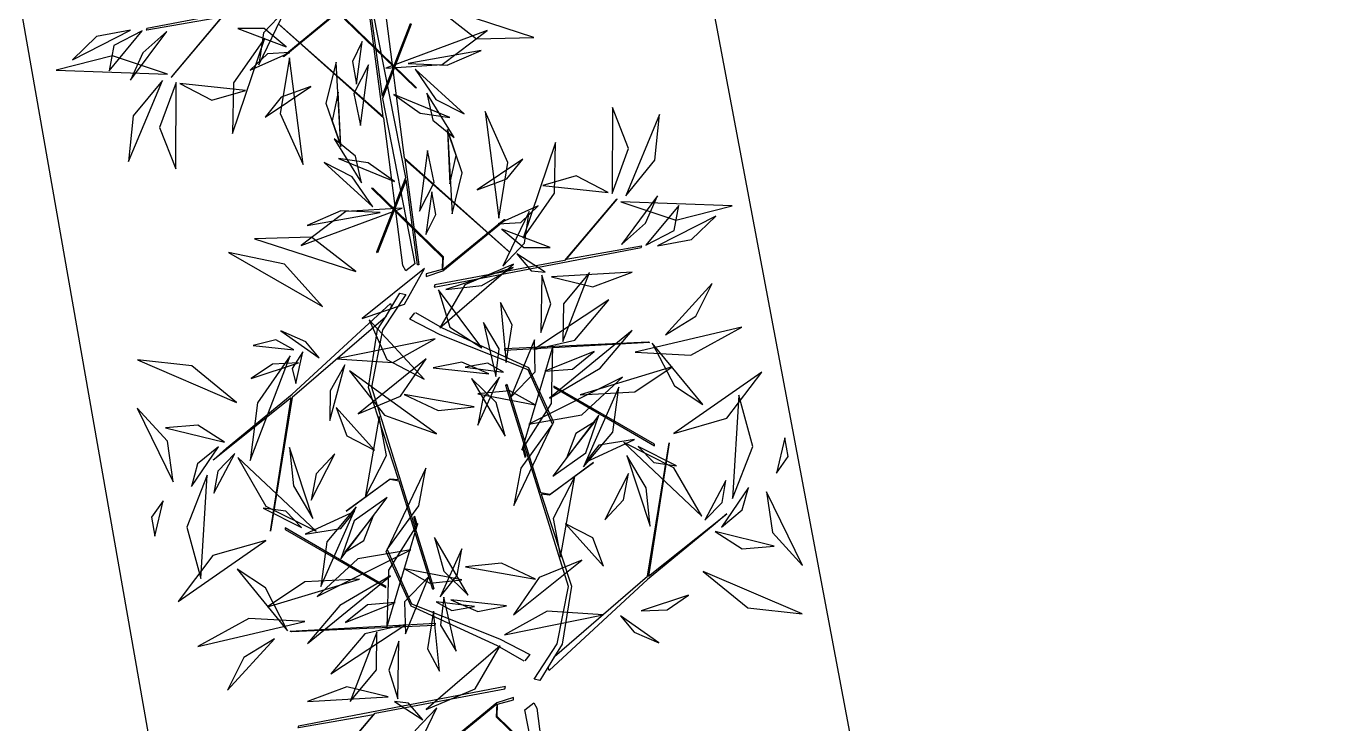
# Model space of a CAD drawing. Header units: centimetres. Extents: x 197412 to 267601, y -375791 to -305433.
# Drawn here: x 200745 to 203088, y -323796 to -322543 of the extents above; entities that cross this region are included whole.
import ezdxf

# ---------------------------------------------------------------- set-up
doc = ezdxf.new("R2010")
doc.units = ezdxf.units.CM
doc.layers.add('3-BAT C-Niveau 0', color=250, linetype='Continuous')

# ---------------------------------------------------------------- blocks, each defined once
blk = doc.blocks.new('Groupe-251-1')
at = {"linetype": 'Continuous', "flags": 128}
for points in [[(11851.98, -45054.45), (11865.46, -45052.09), (11856.34, -45062.92), (11856.48, -45062.86), (11865.77, -45051.88), (11889.04, -45047.53), (11889.16, -45047.08), (11851.99, -45054.23), (11851.87, -45054.47), (11851.95, -45054.46)], [(11940.71, -45093.29), (11927.23, -45095.64), (11936.35, -45084.82), (11936.21, -45084.87), (11926.92, -45095.86), (11903.66, -45100.21), (11903.53, -45100.65), (11940.7, -45093.51), (11940.82, -45093.27), (11940.75, -45093.28)], [(11900.19, -45105.19), (11904.98, -45107.93), (11920.46, -45115.08), (11924.93, -45124.88), (11924.76, -45125.22), (11920.4, -45115.48), (11904.62, -45109.18), (11899.17, -45106.37), (11900.09, -45105.24)], [(11919.69, -45167.76), (11914.9, -45165.02), (11899.42, -45157.88), (11894.95, -45148.08), (11895.12, -45147.74), (11899.49, -45157.48), (11915.27, -45163.78), (11920.71, -45166.59), (11919.79, -45167.71)], [(11879.17, -45179.67), (11892.65, -45177.32), (11883.53, -45188.14), (11883.67, -45188.08), (11892.96, -45177.1), (11916.23, -45172.75), (11916.35, -45172.31), (11879.18, -45179.45), (11879.06, -45179.69), (11879.14, -45179.68)]]:
    blk.add_lwpolyline(points, dxfattribs=at)
for points in [[(11875.72, -45053.46), (11894.41, -45070), (11891.9, -45051.11), (11892.13, -45051.13), (11894.2, -45066.35), (11899.32, -45053.28), (11899.41, -45053.44), (11894.26, -45066.78), (11900.09, -45096.45), (11898.48, -45097.72), (11897.93, -45096.75), (11894.52, -45070.3), (11875.89, -45053.65)], [(11890.56, -45049.03), (11887.61, -45050.04), (11876.44, -45059.2), (11876.62, -45059.17), (11887.57, -45050.22), (11887.47, -45052.53), (11900.13, -45064.81), (11900.39, -45064.85), (11887.65, -45052.45), (11887.71, -45050.27), (11890.57, -45049.51)], [(11916.98, -45094.27), (11898.28, -45077.73), (11900.8, -45096.63), (11900.56, -45096.61), (11898.5, -45081.38), (11893.37, -45094.46), (11893.28, -45094.29), (11898.43, -45080.96), (11892.61, -45051.28), (11894.22, -45050.02), (11894.77, -45050.99), (11898.17, -45077.44), (11916.8, -45094.08)], [(11902.13, -45098.7), (11905.08, -45097.7), (11916.25, -45088.54), (11916.08, -45088.57), (11905.12, -45097.52), (11905.23, -45095.21), (11892.57, -45082.93), (11892.3, -45082.89), (11905.04, -45095.29), (11904.99, -45097.47), (11902.12, -45098.23)], [(11898.43, -45101.95), (11894.27, -45108.31), (11892.27, -45118.6), (11903.49, -45154.7), (11903.31, -45154.9), (11897.27, -45135.45), (11895.56, -45135.18), (11887.75, -45140.86), (11895.66, -45135.01), (11897.16, -45135.16), (11891.73, -45118.64), (11893.4, -45108.25), (11894.78, -45106.02), (11878.08, -45120.46), (11874.19, -45144.41), (11877.89, -45120.47), (11863.87, -45131.66), (11866.29, -45129.55), (11878.09, -45119.83), (11895.7, -45103.55), (11895.89, -45104.05), (11894.78, -45106.02), (11897.37, -45101.72)], [(11941.94, -45110.46), (11942.17, -45110.58), (11916.19, -45112), (11916.21, -45111.61)], [(11921.45, -45171.01), (11925.61, -45164.64), (11927.62, -45154.36), (11916.4, -45118.26), (11916.57, -45118.05), (11922.61, -45137.5), (11924.32, -45137.78), (11932.13, -45132.09), (11924.23, -45137.95), (11922.72, -45137.79), (11928.15, -45154.31), (11926.48, -45164.71), (11925.1, -45166.93), (11941.8, -45152.49), (11945.69, -45128.55), (11942, -45152.49), (11956.02, -45141.3), (11953.6, -45143.4), (11941.79, -45153.13), (11924.19, -45169.41), (11923.99, -45168.9), (11925.1, -45166.93), (11922.51, -45171.24)], [(11925.01, -45118.4), (11925, -45118.59), (11943.09, -45129.11), (11943.06, -45128.84)], [(11894.88, -45154.56), (11894.88, -45154.37), (11876.79, -45143.85), (11876.83, -45144.11)], [(11877.94, -45162.5), (11877.72, -45162.38), (11903.7, -45160.96), (11903.68, -45161.35)], [(11917.75, -45174.26), (11914.8, -45175.26), (11903.63, -45184.42), (11903.81, -45184.39), (11914.76, -45175.44), (11914.66, -45177.75), (11927.32, -45190.03), (11927.58, -45190.07), (11914.84, -45177.67), (11914.9, -45175.49), (11917.76, -45174.73)], [(11944.17, -45219.49), (11925.47, -45202.95), (11927.99, -45221.85), (11927.75, -45221.83), (11925.69, -45206.6), (11920.56, -45219.68), (11920.47, -45219.51), (11925.62, -45206.18), (11919.8, -45176.5), (11921.41, -45175.24), (11921.96, -45176.21), (11925.36, -45202.66), (11943.99, -45219.3)]]:
    blk.add_lwpolyline(points, close=True, dxfattribs=at)
at = {"linetype": 'Continuous'}
for points in [[(11876.83, -45050.89, -207.06), (11872.94, -45055.01, -208.24), (11872.08, -45060.72, -209.24), (11872.08, -45060.72, -209.24), (11876.83, -45050.89, -207.06)], [(11903.22, -45049.92, -220.85), (11911.15, -45056.07, -221.31), (11921.4, -45055.79, -222.56), (11921.4, -45055.79, -222.56), (11903.22, -45049.92, -220.85)], [(11849.09, -45054.51, -174.84), (11842.96, -45055.65, -175.45), (11838.65, -45059.83, -176.76), (11838.65, -45059.83, -176.76), (11849.09, -45054.51, -174.84)], [(11851.15, -45054.63, -174.58), (11846.07, -45057.28, -172.2), (11845.25, -45061.78, -168.43), (11845.25, -45061.78, -168.43), (11851.15, -45054.63, -174.58)], [(11855.56, -45054.75, -186.97), (11851.26, -45058.6, -187.38), (11849.09, -45063.49, -185.5), (11849.09, -45063.49, -185.5), (11855.56, -45054.75, -186.97)], [(11877.01, -45057.5, -215.21), (11873.06, -45054.23, -213.09), (11868.33, -45054.23, -210.46), (11868.33, -45054.23, -210.46), (11877.01, -45057.5, -215.21)], [(11894.87, -45061.3, -225.36), (11904.99, -45060.67, -224.7), (11913.03, -45054.59, -224), (11913.03, -45054.59, -224), (11894.87, -45061.3, -225.36)], [(11873.16, -45055.92, -207.25), (11867.54, -45063.97, -205.29), (11867.37, -45073.04, -201.98), (11867.37, -45073.04, -201.98), (11873.16, -45055.92, -207.25)], [(11890.65, -45056.54, -197.01), (11888.88, -45060.13, -196.39), (11889.58, -45064.21, -196.61), (11889.58, -45064.21, -196.61), (11890.65, -45056.54, -197.01)], [(11898.86, -45060.51, -183.78), (11905.9, -45060.79, -183.14), (11911.95, -45058.15, -184.94), (11911.95, -45058.15, -184.94), (11898.86, -45060.51, -183.78)], [(11855.7, -45062.42, -186.41), (11845.82, -45059.12, -187.61), (11835.72, -45061.68, -186.97), (11835.72, -45061.68, -186.97), (11855.7, -45062.42, -186.41)], [(11877.66, -45058.49, -179.83), (11873.62, -45058.74, -178.67), (11870.53, -45061.71, -177.99), (11870.53, -45061.71, -177.99), (11877.66, -45058.49, -179.83)], [(11877.58, -45059.48, -179.52), (11875.92, -45069.46, -178.73), (11880.03, -45078.64, -177.91), (11880.03, -45078.64, -177.91), (11877.58, -45059.48, -179.52)], [(11885.96, -45060.26, -247.3), (11884.12, -45067.62, -244.69), (11886.78, -45075.38, -243.35), (11886.78, -45075.38, -243.35), (11885.96, -45060.26, -247.3)], [(11885.96, -45060.26, -247.3), (11884.12, -45067.62, -244.69), (11886.78, -45075.38, -243.35), (11886.78, -45075.38, -243.35), (11885.96, -45060.26, -247.3)], [(11891.78, -45060.75, -186.16), (11889.13, -45065.89, -185.75), (11890.34, -45071.63, -185.13), (11890.34, -45071.63, -185.13), (11891.78, -45060.75, -186.16)], [(11900.13, -45061.52, -176.88), (11903.86, -45066.94, -176.9), (11908.9, -45069.49, -174.04), (11908.9, -45069.49, -174.04), (11900.13, -45061.52, -176.88)], [(11854.79, -45063.51, -186.4), (11849.55, -45069.9, -186.75), (11848.71, -45078.1, -187), (11848.71, -45078.1, -187), (11854.79, -45063.51, -186.4)], [(11857.25, -45063.92, -182.25), (11854.27, -45071.99, -178.08), (11857.18, -45079.38, -173.29), (11857.18, -45079.38, -173.29), (11857.25, -45063.92, -182.25)], [(11857.94, -45064.08, -181.99), (11863.68, -45067.08, -181.12), (11869.68, -45065.35, -179.03), (11869.68, -45065.35, -179.03), (11857.94, -45064.08, -181.99)], [(11881.44, -45064.59, -210.84), (11876.11, -45066.55, -209.98), (11873.22, -45070.09, -207.2), (11873.22, -45070.09, -207.2), (11881.44, -45064.59, -210.84)], [(11886.33, -45065.66, -223.21), (11885.24, -45070.76, -222.61), (11886.77, -45075.19, -220.88), (11886.77, -45075.19, -220.88), (11886.33, -45065.66, -223.21)], [(11886.33, -45065.66, -223.21), (11885.24, -45070.76, -222.61), (11886.77, -45075.19, -220.88), (11886.77, -45075.19, -220.88), (11886.33, -45065.66, -223.21)], [(11896.28, -45066.07, -228.81), (11901.02, -45069.39, -229.15), (11906.34, -45070.2, -227.32), (11906.34, -45070.2, -227.32), (11896.28, -45066.07, -228.81)], [(11902.21, -45065.82, -161.32), (11903.3, -45070.65, -161.24), (11907.11, -45073.76, -160.95), (11907.11, -45073.76, -160.95), (11902.21, -45065.82, -161.32)], [(11915.12, -45088.26, -179.52), (11916.78, -45078.28, -178.73), (11912.67, -45069.09, -177.91), (11912.67, -45069.09, -177.91), (11915.12, -45088.26, -179.52)], [(11935.45, -45083.82, -182.25), (11938.42, -45075.74, -178.08), (11935.51, -45068.36, -173.29), (11935.51, -45068.36, -173.29), (11935.45, -45083.82, -182.25)], [(11937.9, -45084.23, -186.4), (11943.15, -45077.84, -186.75), (11943.99, -45069.64, -187), (11943.99, -45069.64, -187), (11937.9, -45084.23, -186.4)], [(11890.48, -45081.91, -161.32), (11889.4, -45077.09, -161.24), (11885.58, -45073.98, -160.95), (11885.58, -45073.98, -160.95), (11890.48, -45081.91, -161.32)], [(11906.74, -45087.47, -247.3), (11908.57, -45080.11, -244.69), (11905.92, -45072.35, -243.35), (11905.92, -45072.35, -243.35), (11906.74, -45087.47, -247.3)], [(11906.74, -45087.47, -247.3), (11908.57, -45080.11, -244.69), (11905.92, -45072.35, -243.35), (11905.92, -45072.35, -243.35), (11906.74, -45087.47, -247.3)], [(11906.36, -45082.07, -223.21), (11907.46, -45076.97, -222.61), (11905.92, -45072.54, -220.88), (11905.92, -45072.54, -220.88), (11906.36, -45082.07, -223.21)], [(11906.36, -45082.07, -223.21), (11907.46, -45076.97, -222.61), (11905.92, -45072.54, -220.88), (11905.92, -45072.54, -220.88), (11906.36, -45082.07, -223.21)], [(11900.92, -45086.98, -186.16), (11903.56, -45081.85, -185.75), (11902.35, -45076.11, -185.13), (11902.35, -45076.11, -185.13), (11900.92, -45086.98, -186.16)], [(11919.53, -45091.82, -207.25), (11925.15, -45083.76, -205.29), (11925.32, -45074.69, -201.98), (11925.32, -45074.69, -201.98), (11919.53, -45091.82, -207.25)], [(11892.56, -45086.22, -176.88), (11888.83, -45080.8, -176.9), (11883.79, -45078.25, -174.04), (11883.79, -45078.25, -174.04), (11892.56, -45086.22, -176.88)], [(11896.41, -45081.66, -228.81), (11891.68, -45078.34, -229.15), (11886.36, -45077.54, -227.32), (11886.36, -45077.54, -227.32), (11896.41, -45081.66, -228.81)], [(11911.25, -45083.14, -210.84), (11916.59, -45081.19, -209.98), (11919.47, -45077.64, -207.2), (11919.47, -45077.64, -207.2), (11911.25, -45083.14, -210.84)], [(11934.75, -45083.66, -181.99), (11929.02, -45080.66, -181.12), (11923.02, -45082.38, -179.03), (11923.02, -45082.38, -179.03), (11934.75, -45083.66, -181.99)], [(11902.05, -45091.2, -197.01), (11903.82, -45087.6, -196.39), (11903.12, -45083.53, -196.61), (11903.12, -45083.53, -196.61), (11902.05, -45091.2, -197.01)], [(11915.03, -45089.25, -179.83), (11919.08, -45089, -178.67), (11922.17, -45086.03, -177.99), (11922.17, -45086.03, -177.99), (11915.03, -45089.25, -179.83)], [(11937, -45085.32, -186.41), (11946.87, -45088.62, -187.61), (11956.97, -45086.05, -186.97), (11956.97, -45086.05, -186.97), (11937, -45085.32, -186.41)], [(11937.13, -45092.98, -186.97), (11941.43, -45089.13, -187.38), (11943.6, -45084.25, -185.5), (11943.6, -45084.25, -185.5), (11937.13, -45092.98, -186.97)], [(11941.54, -45093.1, -174.58), (11946.62, -45090.45, -172.2), (11947.44, -45085.96, -168.43), (11947.44, -45085.96, -168.43), (11941.54, -45093.1, -174.58)], [(11897.82, -45086.44, -225.36), (11887.7, -45087.07, -224.7), (11879.66, -45093.15, -224), (11879.66, -45093.15, -224), (11897.82, -45086.44, -225.36)], [(11893.83, -45087.23, -183.78), (11886.8, -45086.94, -183.14), (11880.74, -45089.59, -184.94), (11880.74, -45089.59, -184.94), (11893.83, -45087.23, -183.78)], [(11915.87, -45096.84, -207.06), (11919.75, -45092.73, -208.24), (11920.61, -45087.02, -209.24), (11920.61, -45087.02, -209.24), (11915.87, -45096.84, -207.06)], [(11943.61, -45093.23, -174.84), (11949.73, -45092.09, -175.45), (11954.05, -45087.91, -176.76), (11954.05, -45087.91, -176.76), (11943.61, -45093.23, -174.84)], [(11915.68, -45090.24, -215.21), (11919.63, -45093.5, -213.09), (11924.36, -45093.51, -210.46), (11924.36, -45093.51, -210.46), (11915.68, -45090.24, -215.21)], [(11889.47, -45097.82, -220.85), (11881.55, -45091.66, -221.31), (11871.29, -45091.95, -222.56), (11871.29, -45091.95, -222.56), (11889.47, -45097.82, -220.85)], [(11883.53, -45104.11, -220.09), (11876.67, -45096.52, -220.53), (11866.65, -45094.41, -219.34), (11866.65, -45094.41, -219.34), (11883.53, -45104.11, -220.09)], [(11918.36, -45094.64, -177.75), (11920.95, -45097.67, -175.38), (11923.43, -45097.93, -172.12), (11923.43, -45097.93, -172.12), (11918.36, -45094.64, -177.75)], [(11890.62, -45106.26, -210.57), (11898.19, -45103.68, -206.9), (11901.78, -45097.31, -202.54), (11901.78, -45097.31, -202.54), (11890.62, -45106.26, -210.57)], [(11917.78, -45096.51, -178.9), (11909.01, -45100.22, -176.01), (11904.53, -45107.95, -172.29), (11904.53, -45107.95, -172.29), (11917.78, -45096.51, -178.9)], [(11917.78, -45096.51, -178.9), (11909.01, -45100.22, -176.01), (11904.53, -45107.95, -172.29), (11904.53, -45107.95, -172.29), (11917.78, -45096.51, -178.9)], [(11905.66, -45101.03, -200.44), (11912.08, -45100.33, -199.26), (11917.69, -45097.09, -200.49), (11917.69, -45097.09, -200.49), (11905.66, -45101.03, -200.44)], [(11924.59, -45098.8, -200.41), (11931.98, -45100.58, -200.32), (11939.05, -45097.95, -200.54), (11939.05, -45097.95, -200.54), (11924.59, -45098.8, -200.41)], [(11931.41, -45097.97, -189.87), (11926.72, -45103.62, -186.93), (11926.6, -45110.39, -183.27), (11926.6, -45110.39, -183.27), (11931.41, -45097.97, -189.87)], [(11922.67, -45108.79, -229.03), (11924.46, -45103.6, -227.48), (11922.84, -45098.45, -225.66), (11922.84, -45098.45, -225.66), (11922.67, -45108.79, -229.03)], [(11945.01, -45109.18, -215.73), (11950.49, -45105.83, -216.78), (11953.42, -45100, -215.22), (11953.42, -45100, -215.22), (11945.01, -45109.18, -215.73)], [(11945.01, -45109.18, -215.73), (11950.49, -45105.83, -216.78), (11953.42, -45100, -215.22), (11953.42, -45100, -215.22), (11945.01, -45109.18, -215.73)], [(11904.31, -45101.1, -200.73), (11906.33, -45107.8, -197.34), (11912.11, -45111.5, -193.77), (11912.11, -45111.5, -193.77), (11904.31, -45101.1, -200.73)], [(11904.31, -45101.1, -200.73), (11906.33, -45107.8, -197.34), (11912.11, -45111.5, -193.77), (11912.11, -45111.5, -193.77), (11904.31, -45101.1, -200.73)], [(11916.44, -45114.15, -198.87), (11917.55, -45107.41, -195.41), (11915.41, -45103.41, -190.33), (11915.41, -45103.41, -190.33), (11916.44, -45114.15, -198.87)], [(11921.41, -45111.8, -233.25), (11928.78, -45110.13, -238.65), (11934.9, -45102.91, -241.93), (11934.9, -45102.91, -241.93), (11921.41, -45111.8, -233.25)], [(11891.85, -45106.51, -217.22), (11895.03, -45113.59, -219.34), (11901.75, -45117.13, -221.55), (11901.75, -45117.13, -221.55), (11891.85, -45106.51, -217.22)], [(11914.58, -45116.66, -183.73), (11915.22, -45111.67, -181.29), (11912.4, -45106.99, -179.52), (11912.4, -45106.99, -179.52), (11914.58, -45116.66, -183.73)], [(11882.89, -45113.33, -171.59), (11880.5, -45110.42, -169.03), (11876.04, -45108.46, -167.96), (11876.04, -45108.46, -167.96), (11882.89, -45113.33, -171.59)], [(11924.2, -45120.53, -210.1), (11933.29, -45115.19, -209.96), (11939.07, -45108.39, -205.95), (11939.07, -45108.39, -205.95), (11924.2, -45120.53, -210.1)], [(11939.58, -45112.29, -223.19), (11949.58, -45112.86, -225.59), (11958.75, -45107.84, -225.79), (11958.75, -45107.84, -225.79), (11939.58, -45112.29, -223.19)], [(11939.58, -45112.29, -223.19), (11949.58, -45112.86, -225.59), (11958.75, -45107.84, -225.79), (11958.75, -45107.84, -225.79), (11939.58, -45112.29, -223.19)], [(11878.35, -45111.9, -213.12), (11875.11, -45110.06, -210.71), (11871.05, -45111.1, -208.62), (11871.05, -45111.1, -208.62), (11878.35, -45111.9, -213.12)], [(11878.35, -45111.9, -213.12), (11875.11, -45110.06, -210.71), (11871.05, -45111.1, -208.62), (11871.05, -45111.1, -208.62), (11878.35, -45111.9, -213.12)], [(11886.02, -45113.51, -176.08), (11896.1, -45114.18, -174.79), (11903.73, -45109.92, -170.69), (11903.73, -45109.92, -170.69), (11886.02, -45113.51, -176.08)], [(11917.29, -45120.37, -194.21), (11921.66, -45115.84, -192.81), (11921.52, -45110.08, -190.06), (11921.52, -45110.08, -190.06), (11917.29, -45120.37, -194.21)], [(11917.29, -45120.37, -194.21), (11921.66, -45115.84, -192.81), (11921.52, -45110.08, -190.06), (11921.52, -45110.08, -190.06), (11917.29, -45120.37, -194.21)], [(11919.28, -45129.91, -206.43), (11924.56, -45121.51, -204.4), (11924.83, -45111.25, -204.36), (11924.83, -45111.25, -204.36), (11919.28, -45129.91, -206.43)], [(11919.28, -45129.91, -206.43), (11924.56, -45121.51, -204.4), (11924.83, -45111.25, -204.36), (11924.83, -45111.25, -204.36), (11919.28, -45129.91, -206.43)], [(11942.66, -45110.66, -214.21), (11946.63, -45118.33, -211.43), (11951.71, -45121.72, -206.15), (11951.71, -45121.72, -206.15), (11942.66, -45110.66, -214.21)], [(11868.09, -45121.32, -223.66), (11860.07, -45114.77, -222.36), (11850.32, -45113.7, -219.58), (11850.32, -45113.7, -219.58), (11868.09, -45121.32, -223.66)], [(11877.7, -45112.96, -212.64), (11871.85, -45121.42, -211.07), (11870.54, -45131.75, -212.06), (11870.54, -45131.75, -212.06), (11877.7, -45112.96, -212.64)], [(11877.7, -45112.96, -212.64), (11871.85, -45121.42, -211.07), (11870.54, -45131.75, -212.06), (11870.54, -45131.75, -212.06), (11877.7, -45112.96, -212.64)], [(11879.19, -45114.22, -172.05), (11874.55, -45114.43, -171.7), (11870.72, -45117.05, -172.02), (11870.72, -45117.05, -172.02), (11879.19, -45114.22, -172.05)], [(11879.19, -45114.22, -172.05), (11874.55, -45114.43, -171.7), (11870.72, -45117.05, -172.02), (11870.72, -45117.05, -172.02), (11879.19, -45114.22, -172.05)], [(11880, -45112.24, -212.09), (11878.08, -45115.24, -209.87), (11878.71, -45117.92, -207.1), (11878.71, -45117.92, -207.1), (11880, -45112.24, -212.09)], [(11880, -45112.24, -212.09), (11878.08, -45115.24, -209.87), (11878.71, -45117.92, -207.1), (11878.71, -45117.92, -207.1), (11880, -45112.24, -212.09)], [(11889.88, -45123.35, -205.3), (11897.52, -45120.2, -204.92), (11902.11, -45113.48, -203.9), (11902.11, -45113.48, -203.9), (11889.88, -45123.35, -205.3)], [(11913.33, -45116.17, -183.47), (11908.49, -45114.09, -183.7), (11903.37, -45115.11, -184.07), (11903.37, -45115.11, -184.07), (11913.33, -45116.17, -183.47)], [(11913.33, -45116.17, -183.47), (11908.49, -45114.09, -183.7), (11903.37, -45115.11, -184.07), (11903.37, -45115.11, -184.07), (11913.33, -45116.17, -183.47)], [(11915.98, -45115.86, -202.35), (11913.16, -45114.27, -200.21), (11909.12, -45114.98, -199.09), (11909.12, -45114.98, -199.09), (11915.98, -45115.86, -202.35)], [(11923.37, -45115.72, -207.72), (11928.33, -45115.34, -206.62), (11932.23, -45112.15, -205.86), (11932.23, -45112.15, -205.86), (11923.37, -45115.72, -207.72)], [(11887.53, -45114.55, -204.62), (11884.91, -45119.24, -205.07), (11884.83, -45124.54, -204.23), (11884.83, -45124.54, -204.23), (11887.53, -45114.55, -204.62)], [(11888.33, -45115.64, -204.31), (11894.63, -45123.63, -204.16), (11903.97, -45126.98, -202.67), (11903.97, -45126.98, -202.67), (11888.33, -45115.64, -204.31)], [(11929.72, -45119.93, -221.24), (11939.53, -45119.43, -218.96), (11946.25, -45114.93, -214.31), (11946.25, -45114.93, -214.31), (11929.72, -45119.93, -221.24)], [(11946.53, -45126.88, -215.07), (11956.05, -45124.15, -213.8), (11962.3, -45115.87, -214.42), (11962.3, -45115.87, -214.42), (11946.53, -45126.88, -215.07)], [(11916.3, -45127.4, -199.98), (11914.64, -45121.36, -200.36), (11910.25, -45117.05, -199.46), (11910.25, -45117.05, -199.46), (11916.3, -45127.4, -199.98)], [(11915.28, -45116.76, -202.12), (11912.24, -45120.59, -201.54), (11911.38, -45125.39, -202.14), (11911.38, -45125.39, -202.14), (11915.28, -45116.76, -202.12)], [(11920.54, -45125.2, -194.97), (11930.04, -45123.57, -192.57), (11937.34, -45116.77, -191.31), (11937.34, -45116.77, -191.31), (11920.54, -45125.2, -194.97)], [(11930.32, -45132.89, -201.48), (11935.62, -45126.63, -202.35), (11936.69, -45118.58, -201.76), (11936.69, -45118.58, -201.76), (11930.32, -45132.89, -201.48)], [(11898.16, -45119.9, -185.42), (11904.26, -45122.76, -185.31), (11910.73, -45122.13, -184.01), (11910.73, -45122.13, -184.01), (11898.16, -45119.9, -185.42)], [(11921.68, -45121.77, -199.77), (11917.12, -45119.21, -197.57), (11911.4, -45119.79, -196.35), (11911.4, -45119.79, -196.35), (11921.68, -45121.77, -199.77)], [(11957.05, -45138.55, -228.35), (11960.73, -45129.25, -229.1), (11958.2, -45120.04, -232.12), (11958.2, -45120.04, -232.12), (11957.05, -45138.55, -228.35)], [(11856.73, -45135.57, -212.86), (11855.67, -45128.3, -209.91), (11850.26, -45122.34, -208.14), (11850.26, -45122.34, -208.14), (11856.73, -45135.57, -212.86)], [(11856.73, -45135.57, -212.86), (11855.67, -45128.3, -209.91), (11850.26, -45122.34, -208.14), (11850.26, -45122.34, -208.14), (11856.73, -45135.57, -212.86)], [(11885.98, -45122.24, -184.69), (11887.89, -45127.3, -183.17), (11892.81, -45129.87, -181.63), (11892.81, -45129.87, -181.63), (11885.98, -45122.24, -184.69)], [(11924.8, -45134.57, -207.16), (11930.72, -45130.39, -205.48), (11933.06, -45123.58, -203.83), (11933.06, -45123.58, -203.83), (11924.8, -45134.57, -207.16)], [(11924.8, -45134.57, -207.16), (11930.72, -45130.39, -205.48), (11933.06, -45123.58, -203.83), (11933.06, -45123.58, -203.83), (11924.8, -45134.57, -207.16)], [(11865.92, -45128.46, -232.48), (11861.12, -45125.39, -232.45), (11855.35, -45125.86, -231.83), (11855.35, -45125.86, -231.83), (11865.92, -45128.46, -232.48)], [(11891.13, -45138.32, -188.89), (11895, -45130.82, -185.79), (11893.69, -45123.87, -181.22), (11893.69, -45123.87, -181.22), (11891.13, -45138.32, -188.89)], [(11924.76, -45125.22, -197.23), (11919.09, -45133.1, -194.28), (11917.82, -45139.84, -188.42), (11917.82, -45139.84, -188.42), (11924.76, -45125.22, -197.23)], [(11932.43, -45124.73, -218.46), (11928.98, -45126.88, -216.39), (11927.25, -45131.32, -215.43), (11927.25, -45131.32, -215.43), (11932.43, -45124.73, -218.46)], [(11939.48, -45127.97, -202.5), (11933.08, -45128.99, -200.11), (11930.66, -45132.04, -195.35), (11930.66, -45132.04, -195.35), (11939.48, -45127.97, -202.5)], [(11964.98, -45133.99, -211.21), (11967.05, -45131.04, -209.03), (11966.47, -45127.65, -206.71), (11966.47, -45127.65, -206.71), (11964.98, -45133.99, -211.21)], [(11964.98, -45133.99, -211.21), (11967.05, -45131.04, -209.03), (11966.47, -45127.65, -206.71), (11966.47, -45127.65, -206.71), (11964.98, -45133.99, -211.21)], [(11864.82, -45129.27, -232.75), (11861.08, -45132.34, -233.5), (11859.98, -45136.39, -235.42), (11859.98, -45136.39, -235.42), (11864.82, -45129.27, -232.75)], [(11867.79, -45130.48, -229.3), (11864.7, -45133.67, -228.25), (11864, -45137.62, -226.49), (11864, -45137.62, -226.49), (11867.79, -45130.48, -229.3)], [(11877.6, -45129.42, -196.26), (11878.32, -45136.28, -195.05), (11881.8, -45142.14, -196.39), (11881.8, -45142.14, -196.39), (11877.6, -45129.42, -196.26)], [(11885.74, -45130.54, -195.33), (11882.35, -45134.14, -195.1), (11881.47, -45138.87, -194.26), (11881.47, -45138.87, -194.26), (11885.74, -45130.54, -195.33)], [(11919.8, -45131.15, -203.84), (11920.03, -45131.05, -203.87), (11919.57, -45129.37, -202.04), (11919.36, -45129.47, -202.02), (11919.8, -45131.15, -203.84)], [(11951.56, -45141.75, -228.97), (11946.55, -45133.04, -227.8), (11937.55, -45128.51, -227.09), (11937.55, -45128.51, -227.09), (11951.56, -45141.75, -228.97)], [(11940.12, -45129.21, -211.6), (11942.93, -45132.1, -211.07), (11947.03, -45132.68, -211.1), (11947.03, -45132.68, -211.1), (11940.12, -45129.21, -211.6)], [(11868.33, -45131.2, -228.97), (11873.33, -45139.92, -227.8), (11882.34, -45144.45, -227.09), (11882.34, -45144.45, -227.09), (11868.33, -45131.2, -228.97)], [(11942.28, -45143.54, -196.26), (11941.56, -45136.67, -195.05), (11938.08, -45130.82, -196.39), (11938.08, -45130.82, -196.39), (11942.28, -45143.54, -196.26)], [(11862.83, -45134.4, -228.35), (11859.16, -45143.71, -229.1), (11861.69, -45152.92, -232.12), (11861.69, -45152.92, -232.12), (11862.83, -45134.4, -228.35)], [(11895.12, -45147.74, -197.23), (11900.79, -45139.86, -194.28), (11902.06, -45133.12, -188.42), (11902.06, -45133.12, -188.42), (11895.12, -45147.74, -197.23)], [(11928.75, -45134.63, -188.89), (11924.88, -45142.13, -185.79), (11926.19, -45149.09, -181.22), (11926.19, -45149.09, -181.22), (11928.75, -45134.63, -188.89)], [(11934.15, -45142.42, -195.33), (11937.53, -45138.81, -195.1), (11938.41, -45134.09, -194.26), (11938.41, -45134.09, -194.26), (11934.15, -45142.42, -195.33)], [(11952.1, -45142.48, -229.3), (11955.18, -45139.28, -228.25), (11955.88, -45135.34, -226.49), (11955.88, -45135.34, -226.49), (11952.1, -45142.48, -229.3)], [(11955.06, -45143.68, -232.75), (11958.8, -45140.62, -233.5), (11959.9, -45136.57, -235.42), (11959.9, -45136.57, -235.42), (11955.06, -45143.68, -232.75)], [(11963.15, -45137.38, -212.86), (11964.22, -45144.65, -209.91), (11969.63, -45150.61, -208.14), (11969.63, -45150.61, -208.14), (11963.15, -45137.38, -212.86)], [(11963.15, -45137.38, -212.86), (11964.22, -45144.65, -209.91), (11969.63, -45150.61, -208.14), (11969.63, -45150.61, -208.14), (11963.15, -45137.38, -212.86)], [(11854.9, -45138.97, -211.21), (11852.84, -45141.92, -209.03), (11853.42, -45145.3, -206.71), (11853.42, -45145.3, -206.71), (11854.9, -45138.97, -211.21)], [(11854.9, -45138.97, -211.21), (11852.84, -45141.92, -209.03), (11853.42, -45145.3, -206.71), (11853.42, -45145.3, -206.71), (11854.9, -45138.97, -211.21)], [(11889.56, -45140.07, -201.48), (11884.27, -45146.33, -202.35), (11883.19, -45154.37, -201.76), (11883.19, -45154.37, -201.76), (11889.56, -45140.07, -201.48)], [(11895.09, -45138.39, -207.16), (11889.16, -45142.57, -205.48), (11886.82, -45149.38, -203.83), (11886.82, -45149.38, -203.83), (11895.09, -45138.39, -207.16)], [(11895.09, -45138.39, -207.16), (11889.16, -45142.57, -205.48), (11886.82, -45149.38, -203.83), (11886.82, -45149.38, -203.83), (11895.09, -45138.39, -207.16)], [(11879.76, -45143.75, -211.6), (11876.95, -45140.86, -211.07), (11872.85, -45140.28, -211.1), (11872.85, -45140.28, -211.1), (11879.76, -45143.75, -211.6)], [(11880.4, -45144.99, -202.5), (11886.8, -45143.97, -200.11), (11889.22, -45140.92, -195.35), (11889.22, -45140.92, -195.35), (11880.4, -45144.99, -202.5)], [(11887.45, -45148.23, -218.46), (11890.91, -45146.08, -216.39), (11892.64, -45141.64, -215.43), (11892.64, -45141.64, -215.43), (11887.45, -45148.23, -218.46)], [(11900.09, -45141.8, -203.84), (11899.86, -45141.91, -203.87), (11900.31, -45143.59, -202.04), (11900.52, -45143.49, -202.02), (11900.09, -45141.8, -203.84)], [(11900.6, -45143.05, -206.43), (11895.32, -45151.45, -204.4), (11895.06, -45161.71, -204.36), (11895.06, -45161.71, -204.36), (11900.6, -45143.05, -206.43)], [(11900.6, -45143.05, -206.43), (11895.32, -45151.45, -204.4), (11895.06, -45161.71, -204.36), (11895.06, -45161.71, -204.36), (11900.6, -45143.05, -206.43)], [(11933.91, -45150.72, -184.69), (11931.99, -45145.65, -183.17), (11927.07, -45143.09, -181.63), (11927.07, -45143.09, -181.63), (11933.91, -45150.72, -184.69)], [(11953.96, -45144.5, -232.48), (11958.77, -45147.57, -232.45), (11964.54, -45147.1, -231.83), (11964.54, -45147.1, -231.83), (11953.96, -45144.5, -232.48)], [(11873.35, -45146.08, -215.07), (11863.83, -45148.81, -213.8), (11857.59, -45157.08, -214.42), (11857.59, -45157.08, -214.42), (11873.35, -45146.08, -215.07)], [(11903.58, -45145.56, -199.98), (11905.25, -45151.59, -200.36), (11909.63, -45155.9, -199.46), (11909.63, -45155.9, -199.46), (11903.58, -45145.56, -199.98)], [(11899.34, -45147.76, -194.97), (11889.84, -45149.38, -192.57), (11882.54, -45156.18, -191.31), (11882.54, -45156.18, -191.31), (11899.34, -45147.76, -194.97)], [(11904.6, -45156.2, -202.12), (11907.64, -45152.37, -201.54), (11908.51, -45147.57, -202.14), (11908.51, -45147.57, -202.14), (11904.6, -45156.2, -202.12)], [(11877.22, -45162.3, -214.21), (11873.26, -45154.62, -211.43), (11868.17, -45151.24, -206.15), (11868.17, -45151.24, -206.15), (11877.22, -45162.3, -214.21)], [(11898.2, -45151.19, -199.77), (11902.77, -45153.74, -197.57), (11908.48, -45153.16, -196.35), (11908.48, -45153.16, -196.35), (11898.2, -45151.19, -199.77)], [(11921.72, -45153.06, -185.42), (11915.63, -45150.19, -185.31), (11909.16, -45150.83, -184.01), (11909.16, -45150.83, -184.01), (11921.72, -45153.06, -185.42)], [(11930, -45149.61, -205.3), (11922.36, -45152.76, -204.92), (11917.77, -45159.47, -203.9), (11917.77, -45159.47, -203.9), (11930, -45149.61, -205.3)], [(11951.79, -45151.64, -223.66), (11959.82, -45158.19, -222.36), (11969.56, -45159.26, -219.58), (11969.56, -45159.26, -219.58), (11951.79, -45151.64, -223.66)], [(11890.16, -45153.03, -221.24), (11880.35, -45153.53, -218.96), (11873.63, -45158.03, -214.31), (11873.63, -45158.03, -214.31), (11890.16, -45153.03, -221.24)], [(11895.68, -45152.43, -210.1), (11886.6, -45157.76, -209.96), (11880.82, -45164.57, -205.95), (11880.82, -45164.57, -205.95), (11895.68, -45152.43, -210.1)], [(11902.6, -45152.59, -194.21), (11898.22, -45157.12, -192.81), (11898.37, -45162.88, -190.06), (11898.37, -45162.88, -190.06), (11902.6, -45152.59, -194.21)], [(11902.6, -45152.59, -194.21), (11898.22, -45157.12, -192.81), (11898.37, -45162.88, -190.06), (11898.37, -45162.88, -190.06), (11902.6, -45152.59, -194.21)], [(11905.3, -45156.29, -183.73), (11904.66, -45161.29, -181.29), (11907.49, -45165.97, -179.52), (11907.49, -45165.97, -179.52), (11905.3, -45156.29, -183.73)], [(11940.7, -45158.74, -172.05), (11945.33, -45158.53, -171.7), (11949.17, -45155.91, -172.02), (11949.17, -45155.91, -172.02), (11940.7, -45158.74, -172.05)], [(11940.7, -45158.74, -172.05), (11945.33, -45158.53, -171.7), (11949.17, -45155.91, -172.02), (11949.17, -45155.91, -172.02), (11940.7, -45158.74, -172.05)], [(11896.52, -45157.24, -207.72), (11891.55, -45157.62, -206.62), (11887.65, -45160.81, -205.86), (11887.65, -45160.81, -205.86), (11896.52, -45157.24, -207.72)], [(11903.44, -45158.81, -198.87), (11902.34, -45165.54, -195.41), (11904.48, -45169.55, -190.33), (11904.48, -45169.55, -190.33), (11903.44, -45158.81, -198.87)], [(11903.9, -45157.1, -202.35), (11906.72, -45158.69, -200.21), (11910.77, -45157.97, -199.09), (11910.77, -45157.97, -199.09), (11903.9, -45157.1, -202.35)], [(11906.55, -45156.78, -183.47), (11911.39, -45158.86, -183.7), (11916.51, -45157.85, -184.07), (11916.51, -45157.85, -184.07), (11906.55, -45156.78, -183.47)], [(11906.55, -45156.78, -183.47), (11911.39, -45158.86, -183.7), (11916.51, -45157.85, -184.07), (11916.51, -45157.85, -184.07), (11906.55, -45156.78, -183.47)], [(11933.87, -45159.44, -176.08), (11923.79, -45158.77, -174.79), (11916.15, -45163.04, -170.69), (11916.15, -45163.04, -170.69), (11933.87, -45159.44, -176.08)], [(11880.31, -45160.67, -223.19), (11870.3, -45160.1, -225.59), (11861.13, -45165.12, -225.79), (11861.13, -45165.12, -225.79), (11880.31, -45160.67, -223.19)], [(11880.31, -45160.67, -223.19), (11870.3, -45160.1, -225.59), (11861.13, -45165.12, -225.79), (11861.13, -45165.12, -225.79), (11880.31, -45160.67, -223.19)], [(11898.48, -45161.16, -233.25), (11891.1, -45162.83, -238.65), (11884.98, -45170.05, -241.93), (11884.98, -45170.05, -241.93), (11898.48, -45161.16, -233.25)], [(11936.99, -45159.63, -171.59), (11939.39, -45162.54, -169.03), (11943.84, -45164.49, -167.96), (11943.84, -45164.49, -167.96), (11936.99, -45159.63, -171.59)], [(11888.47, -45174.99, -189.87), (11893.17, -45169.33, -186.93), (11893.28, -45162.56, -183.27), (11893.28, -45162.56, -183.27), (11888.47, -45174.99, -189.87)], [(11874.87, -45163.78, -215.73), (11869.4, -45167.13, -216.78), (11866.46, -45172.95, -215.22), (11866.46, -45172.95, -215.22), (11874.87, -45163.78, -215.73)], [(11874.87, -45163.78, -215.73), (11869.4, -45167.13, -216.78), (11866.46, -45172.95, -215.22), (11866.46, -45172.95, -215.22), (11874.87, -45163.78, -215.73)], [(11897.21, -45164.17, -229.03), (11895.42, -45169.36, -227.48), (11897.04, -45174.51, -225.66), (11897.04, -45174.51, -225.66), (11897.21, -45164.17, -229.03)], [(11902.1, -45176.44, -178.9), (11910.87, -45172.73, -176.01), (11915.35, -45165.01, -172.29), (11915.35, -45165.01, -172.29), (11902.1, -45176.44, -178.9)], [(11902.1, -45176.44, -178.9), (11910.87, -45172.73, -176.01), (11915.35, -45165.01, -172.29), (11915.35, -45165.01, -172.29), (11902.1, -45176.44, -178.9)], [(11895.29, -45174.15, -200.41), (11887.9, -45172.37, -200.32), (11880.83, -45175.01, -200.54), (11880.83, -45175.01, -200.54), (11895.29, -45174.15, -200.41)], [(11901.52, -45178.32, -177.75), (11898.94, -45175.28, -175.38), (11896.45, -45175.02, -172.12), (11896.45, -45175.02, -172.12), (11901.52, -45178.32, -177.75)], [(11904.02, -45176.11, -207.06), (11900.13, -45180.23, -208.24), (11899.27, -45185.94, -209.24), (11899.27, -45185.94, -209.24), (11904.02, -45176.11, -207.06)]]:
    blk.add_polyline3d(points, dxfattribs=at)
blk = doc.blocks.new('Groupe-261-1')
blk.add_blockref('Groupe-251-1', (0, 0))

msp = doc.modelspace()

# ---------------------------------------------------------------- linework, layer by layer
at = {"layer": '3-BAT C-Niveau 0'}
msp.add_line((199541.4, -315717.6), (204036.8, -341295), dxfattribs=at)
at = {"layer": '3-BAT C-Niveau 0', "flags": 128}
msp.add_lwpolyline([(205565, -320010.2), (213361.5, -318533.7), (212905.6, -316126.6), (201192.4, -318344.7), (203611.5, -331182.8), (207540.1, -330438.1), (206580.6, -325371.5), (204123.9, -325836.8), (203379.6, -321906.6), (205836.1, -321441.4)], close=True, dxfattribs=at)

# ---------------------------------------------------------------- block references
at = {"layer": '3-BAT C-Niveau 0', "xscale": 10, "yscale": 10, "zscale": 10}
msp.add_blockref('Groupe-261-1', (82441.7, 127994.6), dxfattribs=at)

doc.saveas('drawing.dxf')
